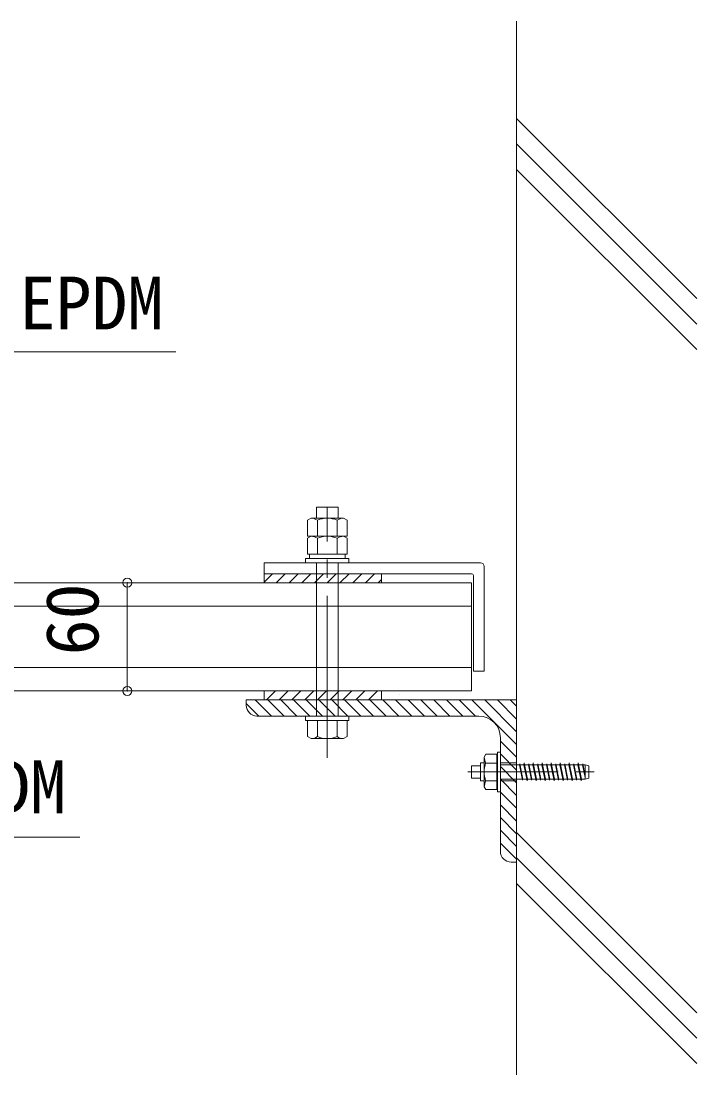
# Model space of a CAD drawing. Units: millimetres, scale not verified. Extents: x -2014 to 1947, y -1404 to 1404.
# Drawn here: x -471 to -96, y 370 to 954 of the extents above; entities that cross this region are included whole.
import ezdxf
from ezdxf.enums import TextEntityAlignment as Align

# ---------------------------------------------------------------- set-up
doc = ezdxf.new("R2010")
doc.units = ezdxf.units.MM
doc.header["$LTSCALE"] = 10
doc.header["$PDMODE"] = 32
doc.header["$PDSIZE"] = 5
doc.linetypes.add('CHAIN1', pattern=[8, 5, -1, 1, -1])
doc.linetypes.add('CHAIN2', pattern=[12, 9, -1, 1, -1])
for name, color, linetype, lineweight in [('0-0', 2, 'Continuous', 18), ('0-1', 7, 'Continuous', 9), ('0-3', 7, 'Continuous', 9), ('0-9', 7, 'Continuous', 9)]:
    doc.layers.add(name, color=color, linetype=linetype, lineweight=lineweight)
doc.styles.add('ＭＳ ゴシック', font='')
doc.styles.get('ＭＳ ゴシック').set_extended_font_data('MS Gothic')

msp = doc.modelspace()

# ---------------------------------------------------------------- linework, layer by layer
at = {"layer": '0-0'}
for p, q in [((-220.8, 642.62), (-635.8, 642.62)), ((-220.8, 642.62), (-220.8, 582.62)), ((-220.8, 629.62), (-635.8, 629.62)), ((-220.8, 595.62), (-635.8, 595.62)), ((-220.8, 582.62), (-635.8, 582.62))]:
    msp.add_line(p, q, dxfattribs=at)
at = {"layer": '0-1', "lineweight": 18}
msp.add_line((-195.8, 954.19), (-195.8, 369.56), dxfattribs=at)
at = {"layer": '0-1'}
for p, q in [((-195.8, 900.21), (-95.8, 800.21)), ((-195.8, 886.07), (-95.8, 786.07)), ((-195.8, 871.93), (-95.8, 771.93)), ((-195.8, 504.09), (-95.8, 404.09)), ((-195.8, 489.95), (-95.8, 389.95)), ((-195.8, 475.81), (-95.8, 375.81))]:
    msp.add_line(p, q, dxfattribs=at)
at = {"layer": '0-3', "color": 3, "lineweight": 18}
for p, q in [((-306.8, 678.42), (-306.8, 684.62)), ((-294.8, 684.62), (-306.8, 684.62)), ((-294.8, 678.42), (-294.8, 684.62)), ((-309.8, 678.42), (-311.75, 677.3)), ((-291.8, 678.42), (-309.8, 678.42)), ((-291.8, 678.42), (-289.85, 677.3)), ((-311.75, 668.42), (-311.75, 677.3)), ((-306.27, 668.42), (-306.27, 677.3)), ((-295.32, 668.42), (-295.32, 677.3)), ((-289.85, 668.42), (-289.85, 677.3)), ((-309.8, 668.42), (-311.75, 667.3)), ((-289.85, 668.42), (-311.75, 668.42)), ((-311.75, 658.42), (-311.75, 667.3)), ((-291.8, 668.42), (-309.8, 668.42)), ((-306.27, 658.42), (-306.27, 667.3)), ((-295.32, 658.42), (-295.32, 667.3)), ((-291.8, 668.42), (-289.85, 667.3)), ((-289.85, 658.42), (-289.85, 667.3)), ((-312.8, 653.62), (-312.8, 656.12)), ((-288.8, 656.12), (-312.8, 656.12)), ((-289.85, 658.42), (-311.75, 658.42)), ((-310.75, 656.12), (-310.75, 658.42)), ((-290.85, 656.12), (-290.85, 658.42)), ((-288.8, 653.62), (-288.8, 656.12)), ((-306.8, 653.62), (-306.8, 568.62)), ((-294.8, 653.62), (-294.8, 568.62)), ((-312.8, 568.62), (-288.8, 568.62)), ((-312.8, 568.62), (-312.8, 566.12)), ((-288.8, 568.62), (-288.8, 566.12)), ((-288.8, 566.12), (-312.8, 566.12)), ((-311.75, 566.12), (-311.75, 557.25)), ((-306.27, 566.12), (-306.27, 557.25)), ((-295.32, 566.12), (-295.32, 557.25)), ((-289.85, 566.12), (-289.85, 557.25)), ((-309.8, 556.12), (-311.75, 557.25)), ((-291.8, 556.12), (-309.8, 556.12)), ((-291.8, 556.12), (-289.85, 557.25))]:
    msp.add_line(p, q, dxfattribs=at)
at = {"layer": '0-3', "linetype": 'CHAIN2', "lineweight": 18}
msp.add_line((-300.8, 545.41), (-300.8, 684.11), dxfattribs=at)
at = {"layer": '0-3'}
for p, q in [((-335.8, 642.62), (-335.8, 653.62)), ((-213.8, 651.62), (-213.8, 593.62)), ((-335.8, 643.01), (-331.19, 647.62)), ((-220.8, 647.62), (-335.8, 647.62)), ((-329.11, 642.62), (-324.11, 647.62)), ((-322.04, 642.62), (-317.04, 647.62)), ((-314.97, 642.62), (-309.97, 647.62)), ((-307.9, 642.62), (-302.9, 647.62)), ((-300.83, 642.62), (-295.83, 647.62)), ((-293.76, 642.62), (-288.76, 647.62)), ((-286.69, 642.62), (-281.69, 647.62)), ((-279.62, 642.62), (-274.62, 647.62)), ((-272.55, 642.62), (-270.8, 644.37)), ((-270.8, 647.62), (-270.8, 642.62)), ((-219.8, 646.62), (-219.8, 593.62)), ((-213.8, 593.62), (-219.8, 593.62)), ((-335.8, 582.62), (-335.8, 577.62)), ((-334.55, 577.62), (-329.55, 582.62)), ((-327.47, 577.62), (-322.47, 582.62)), ((-320.4, 577.62), (-315.4, 582.62)), ((-313.33, 577.62), (-308.33, 582.62)), ((-306.26, 577.62), (-301.26, 582.62)), ((-299.19, 577.62), (-294.19, 582.62)), ((-292.12, 577.62), (-287.12, 582.62)), ((-285.05, 577.62), (-280.05, 582.62)), ((-277.98, 577.62), (-272.98, 582.62)), ((-270.8, 582.62), (-270.8, 577.62)), ((-260.84, 580.62), (-260.8, 580.66)), ((-345.8, 574.62), (-345.8, 577.62)), ((-345.8, 577.62), (-195.8, 577.62)), ((-345.8, 575.57), (-338.85, 568.62)), ((-340.78, 577.62), (-331.78, 568.62)), ((-333.71, 577.62), (-324.71, 568.62)), ((-326.64, 577.62), (-317.64, 568.62)), ((-319.57, 577.62), (-310.57, 568.62)), ((-312.5, 577.62), (-303.5, 568.62)), ((-305.43, 577.62), (-296.43, 568.62)), ((-298.36, 577.62), (-289.36, 568.62)), ((-291.29, 577.62), (-282.29, 568.62)), ((-284.22, 577.62), (-275.22, 568.62)), ((-277.14, 577.62), (-268.14, 568.62)), ((-270.91, 577.62), (-270.8, 577.73)), ((-270.07, 577.62), (-261.07, 568.62)), ((-263, 577.62), (-254, 568.62)), ((-255.93, 577.62), (-246.93, 568.62)), ((-248.86, 577.62), (-239.86, 568.62)), ((-241.79, 577.62), (-232.79, 568.62)), ((-234.72, 577.62), (-225.72, 568.62)), ((-227.65, 577.62), (-218.65, 568.62)), ((-220.58, 577.62), (-195.8, 552.85)), ((-213.5, 577.62), (-195.8, 559.92)), ((-206.43, 577.62), (-195.8, 566.99)), ((-199.36, 577.62), (-195.8, 574.06)), ((-216.8, 568.62), (-339.8, 568.62)), ((-204.8, 556.62), (-204.8, 493.62)), ((-204.8, 554.77), (-195.8, 545.77)), ((-212.98, 542.53), (-213.8, 545.87)), ((-213.8, 545.87), (-213.8, 529.37)), ((-206.8, 544.12), (-206.4, 548.62)), ((-206.8, 547.44), (-206.8, 527.81)), ((-206.4, 548.62), (-204.8, 548.62)), ((-206.4, 526.62), (-206.4, 548.62)), ((-204.8, 548.62), (-204.8, 526.62)), ((-204.8, 547.7), (-195.8, 538.7)), ((-220.8, 541.12), (-220.8, 534.12)), ((-220.8, 541.12), (-215.8, 541.12)), ((-215.8, 542.62), (-213.8, 542.62)), ((-215.8, 542.62), (-215.8, 532.62)), ((-212.98, 542.53), (-206.8, 542.53)), ((-195.8, 542.62), (-204.8, 542.62)), ((-157.8, 541.62), (-204.8, 541.62)), ((-204.8, 540.63), (-195.8, 531.63)), ((-195.8, 542.62), (-195.8, 532.62)), ((-194.09, 542.12), (-194.18, 541.62)), ((-194.18, 541.62), (-192.51, 533.12)), ((-194.09, 542.12), (-192.51, 533.12)), ((-194.09, 542.12), (-192.42, 533.62)), ((-191.68, 542.62), (-191.86, 541.62)), ((-191.86, 541.62), (-189.92, 532.62)), ((-189.92, 532.62), (-191.68, 542.62)), ((-191.68, 542.62), (-189.74, 533.62)), ((-189.09, 542.12), (-189.18, 541.62)), ((-187.51, 533.12), (-189.18, 541.62)), ((-189.09, 542.12), (-187.51, 533.12)), ((-189.09, 542.12), (-187.42, 533.62)), ((-186.68, 542.62), (-186.86, 541.62)), ((-186.86, 541.62), (-184.92, 532.62)), ((-184.92, 532.62), (-186.68, 542.62)), ((-186.68, 542.62), (-184.74, 533.62)), ((-184.09, 542.12), (-184.18, 541.62)), ((-182.51, 533.12), (-184.18, 541.62)), ((-184.09, 542.12), (-182.51, 533.12)), ((-184.09, 542.12), (-182.42, 533.62)), ((-181.68, 542.62), (-181.86, 541.62)), ((-181.86, 541.62), (-179.92, 532.62)), ((-179.92, 532.62), (-181.68, 542.62)), ((-181.68, 542.62), (-179.74, 533.62)), ((-179.09, 542.12), (-179.18, 541.62)), ((-177.51, 533.12), (-179.18, 541.62)), ((-179.09, 542.12), (-177.51, 533.12)), ((-179.09, 542.12), (-177.42, 533.62)), ((-176.68, 542.62), (-176.86, 541.62)), ((-176.86, 541.62), (-174.92, 532.62)), ((-174.92, 532.62), (-176.68, 542.62)), ((-176.68, 542.62), (-174.74, 533.62)), ((-174.09, 542.12), (-174.18, 541.62)), ((-172.51, 533.12), (-174.18, 541.62)), ((-174.09, 542.12), (-172.51, 533.12)), ((-174.09, 542.12), (-172.42, 533.62)), ((-171.68, 542.62), (-171.86, 541.62)), ((-171.86, 541.62), (-169.92, 532.62)), ((-169.92, 532.62), (-171.68, 542.62)), ((-171.68, 542.62), (-169.74, 533.62)), ((-169.09, 542.12), (-169.18, 541.62)), ((-167.51, 533.12), (-169.18, 541.62)), ((-169.09, 542.12), (-167.51, 533.12)), ((-169.09, 542.12), (-167.42, 533.62)), ((-166.68, 542.62), (-166.86, 541.62)), ((-166.86, 541.62), (-164.92, 532.62)), ((-164.92, 532.62), (-166.68, 542.62)), ((-166.68, 542.62), (-164.74, 533.62)), ((-164.09, 542.12), (-164.18, 541.62)), ((-162.51, 533.12), (-164.18, 541.62)), ((-164.09, 542.12), (-162.51, 533.12)), ((-164.09, 542.12), (-162.42, 533.62)), ((-161.68, 542.62), (-161.86, 541.62)), ((-161.86, 541.62), (-159.92, 532.62)), ((-159.92, 532.62), (-161.68, 542.62)), ((-161.68, 542.62), (-159.74, 533.62)), ((-159.09, 542.12), (-159.18, 541.62)), ((-157.8, 534.61), (-159.18, 541.62)), ((-159.09, 542.12), (-157.8, 535.56)), ((-157.8, 534.79), (-159.09, 542.12)), ((-157.8, 541.62), (-155.8, 541.12)), ((-157.8, 541.62), (-157.8, 533.62)), ((-155.8, 541.12), (-155.8, 534.12)), ((-220.8, 534.12), (-215.8, 534.12)), ((-215.8, 532.62), (-213.8, 532.62)), ((-212.98, 532.72), (-213.8, 529.37)), ((-212.98, 532.71), (-206.8, 532.71)), ((-157.8, 533.62), (-204.8, 533.62)), ((-204.8, 533.56), (-195.8, 524.56)), ((-195.8, 532.62), (-204.8, 532.62)), ((-192.51, 533.12), (-192.42, 533.62)), ((-189.92, 532.62), (-189.74, 533.62)), ((-187.51, 533.12), (-187.42, 533.62)), ((-184.92, 532.62), (-184.74, 533.62)), ((-182.51, 533.12), (-182.42, 533.62)), ((-179.92, 532.62), (-179.74, 533.62)), ((-177.51, 533.12), (-177.42, 533.62)), ((-174.92, 532.62), (-174.74, 533.62)), ((-172.51, 533.12), (-172.42, 533.62)), ((-169.92, 532.62), (-169.74, 533.62)), ((-167.51, 533.12), (-167.42, 533.62)), ((-164.92, 532.62), (-164.74, 533.62)), ((-162.51, 533.12), (-162.42, 533.62)), ((-159.92, 532.62), (-159.74, 533.62)), ((-157.8, 533.62), (-155.8, 534.12)), ((-213.8, 529.37), (-212.9, 527.81)), ((-212.9, 527.81), (-206.8, 527.81)), ((-206.8, 531.12), (-206.4, 526.62)), ((-206.4, 526.62), (-204.8, 526.62)), ((-204.8, 526.49), (-195.8, 517.49)), ((-204.8, 519.42), (-195.8, 510.42)), ((-204.8, 512.35), (-195.8, 503.35)), ((-204.8, 505.28), (-195.8, 496.28)), ((-204.8, 498.21), (-195.8, 489.21)), ((-198.8, 487.62), (-195.8, 487.62))]:
    msp.add_line(p, q, dxfattribs=at)
at = {"layer": '0-3', "lineweight": 18}
msp.add_line((-215.8, 653.62), (-335.8, 653.62), dxfattribs=at)
at = {"layer": '0-3', "linetype": 'CHAIN1'}
msp.add_line((-222.84, 537.62), (-147.4, 537.62), dxfattribs=at)
at = {"layer": '0-3'}
msp.add_lwpolyline([(-213.8, 545.87), (-212.9, 547.44), (-206.8, 547.44)], dxfattribs=at)
at = {"layer": '0-3', "color": 3, "lineweight": 18}
for centre, radius, start, end in [((-309.8, 672.36), 6.06, 54.43425, 90.00293), ((-300.8, 664.55), 13.87, 66.75095, 113.25), ((-291.8, 672.36), 6.06, 89.99707, 125.56575), ((-309.8, 662.36), 6.06, 54.43425, 90.00293), ((-300.8, 654.55), 13.87, 66.75095, 113.25), ((-291.8, 662.36), 6.06, 89.99707, 125.56575), ((-309.8, 562.18), 6.06, 269.99707, 305.56575), ((-300.8, 569.99), 13.87, 246.75, 293.24905), ((-291.8, 562.18), 6.06, 234.43425, 270.00293)]:
    msp.add_arc(centre, radius, start, end, dxfattribs=at)
at = {"layer": '0-3'}
for centre, radius, start, end in [((-215.8, 651.62), 2, 0, 90), ((-220.8, 646.62), 1, 0, 90), ((-339.8, 574.62), 6, 180, 270), ((-216.8, 556.62), 12, 0, 90), ((-198.8, 537.62), 15, 160.90353, 199.09712), ((-198.8, 493.62), 6, 180, 270)]:
    msp.add_arc(centre, radius, start, end, dxfattribs=at)
at = {"layer": '0-9'}
for p, q in [((-384.89, 770.72), (-851.72, 770.72)), ((-438.12, 501.41), (-898, 501.41))]:
    msp.add_line(p, q, dxfattribs=at)
at = {"layer": '0-9', "lineweight": 18}
for p, q in [((-411.72, 642.62), (-411.72, 582.62)), ((-411.72, 642.62), (-385.02, 642.62)), ((-411.72, 582.62), (-385.02, 582.62))]:
    msp.add_line(p, q, dxfattribs=at)
at = {"layer": '0-9'}
for p in [(-411.72, 642.62), (-411.72, 582.62)]:
    msp.add_point(p, dxfattribs=at)

# ---------------------------------------------------------------- texts
at = {"layer": '0-9', "style": 'ＭＳ ゴシック'}
for p in [(-471.51, 774.3), (-525.43, 505.91)]:
    msp.add_text('EPDM', height=29.33, dxfattribs=at).set_placement(p, align=Align.BOTTOM_LEFT)
msp.add_text('60', height=29.33, rotation=90, dxfattribs=at).set_placement((-418.9, 602.31), align=Align.BOTTOM_LEFT)

doc.saveas('drawing.dxf')
